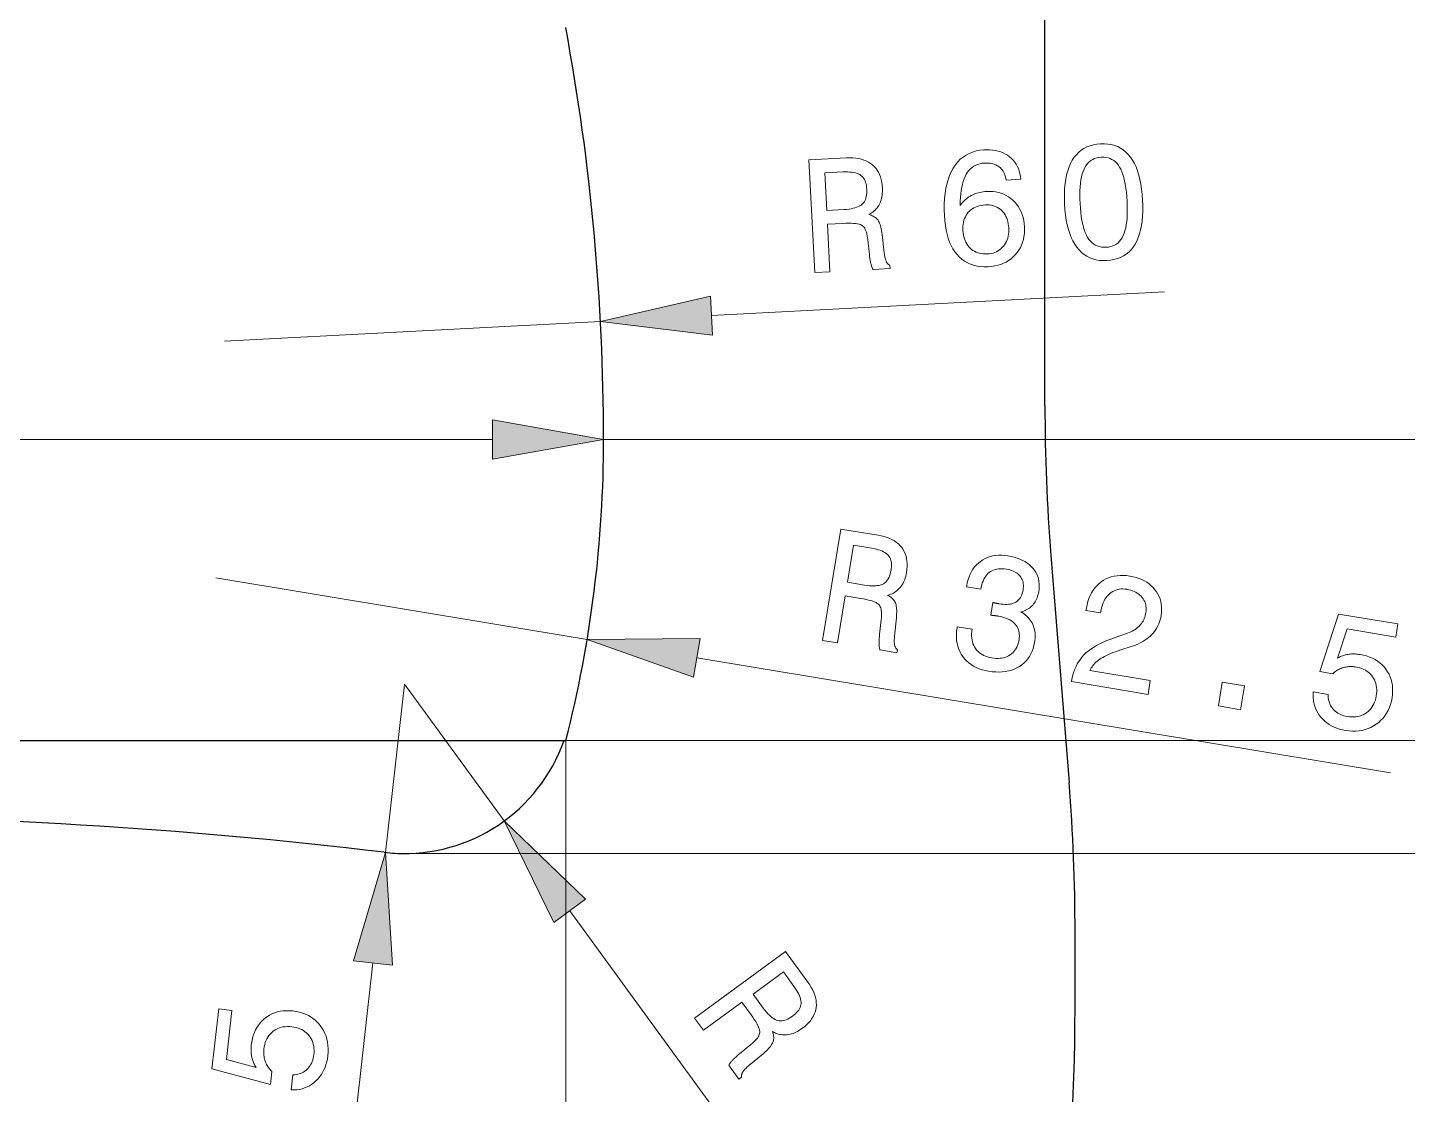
# Model space of a CAD drawing. Extents: x 0 to 297, y 0 to 420.
# Drawn here: x 154.66 to 191.32, y 106 to 134.34 of the extents above; entities that cross this region are included whole.
import ezdxf

# ---------------------------------------------------------------- set-up
doc = ezdxf.new("R2010")
doc.units = 0

msp = doc.modelspace()

# ---------------------------------------------------------------- linework, layer by layer
at = {"color": 7, "lineweight": 30}
for p, q in [((181.688, 124.302), (181.688, 217.002)), ((126.963, 115.402), (168.963, 115.402)), ((127.013, 115.402), (168.913, 115.402))]:
    msp.add_line(p, q, dxfattribs=at)
at = {"color": 7, "lineweight": 13, "ltscale": 0.30114}
msp.add_line((172.832, 126.69), (184.861, 127.319), dxfattribs=at)
at = {"color": 7, "lineweight": 13, "ltscale": 0.25}
for p, q in [((159.895, 126.013), (169.881, 126.535)), ((159.66, 119.722), (169.526, 118.087))]:
    msp.add_line(p, q, dxfattribs=at)
at = {"color": 7, "lineweight": 13}
for p, q in [((128.918, 123.402), (167.009, 123.402)), ((169.963, 123.402), (199.863, 123.402)), ((169.963, 123.402), (199.963, 123.402)), ((168.913, 115.402), (199.963, 115.402)), ((168.963, 115.402), (210.02, 115.402)), ((168.963, 115.402), (210.02, 115.402)), ((168.963, 115.402), (168.963, 72.965)), ((164.67, 112.402), (210.02, 112.402))]:
    msp.add_line(p, q, dxfattribs=at)
at = {"color": 7, "lineweight": 30, "ltscale": 0.151328}
msp.add_line((181.847, 120.318), (182.329, 114.285), dxfattribs=at)
at = {"color": 7, "lineweight": 13, "ltscale": 0.466925}
msp.add_line((172.44, 117.604), (190.866, 114.549), dxfattribs=at)
at = {"color": 7, "lineweight": 13, "ltscale": 0.1125}
for q in [(164.165, 112.43), (167.322, 113.266)]:
    msp.add_line((164.67, 116.902), q, dxfattribs=at)
at = {"color": 7, "lineweight": 13, "ltscale": 0.412886}
msp.add_line((169.063, 110.879), (178.796, 97.536), dxfattribs=at)
at = {"color": 7, "lineweight": 30, "ltscale": 0.05}
msp.add_line((182.488, 108.302), (182.488, 110.302), dxfattribs=at)
at = {"color": 7, "lineweight": 13, "ltscale": 0.345534}
msp.add_line((163.834, 109.494), (162.283, 95.76), dxfattribs=at)
at = {"color": 7, "lineweight": 13}
for points in [[(182.209, 129.647), (182.204, 129.795), (182.205, 129.937), (182.211, 130.071), (182.223, 130.199), (182.241, 130.319), (182.264, 130.433), (182.293, 130.54), (182.328, 130.639), (182.368, 130.732), (182.414, 130.817), (182.466, 130.896), (182.522, 130.966), (182.584, 131.029), (182.652, 131.085), (182.724, 131.132), (182.802, 131.172), (182.885, 131.204), (182.974, 131.229), (183.067, 131.246), (183.166, 131.255), (183.266, 131.256), (183.361, 131.249), (183.452, 131.234), (183.539, 131.211), (183.62, 131.18), (183.698, 131.14), (183.77, 131.093), (183.838, 131.037), (183.901, 130.973), (183.96, 130.901), (184.014, 130.822), (184.064, 130.734), (184.108, 130.639), (184.148, 130.536), (184.182, 130.425), (184.212, 130.306), (184.237, 130.18), (184.257, 130.046), (184.273, 129.905), (184.283, 129.755), (184.288, 129.606), (184.288, 129.464), (184.282, 129.329), (184.27, 129.201), (184.253, 129.081), (184.23, 128.967), (184.201, 128.861), (184.167, 128.762), (184.127, 128.67), (184.081, 128.586), (184.03, 128.508), (183.974, 128.439), (183.912, 128.376), (183.845, 128.322), (183.772, 128.275), (183.694, 128.236), (183.611, 128.204), (183.522, 128.179), (183.428, 128.163), (183.328, 128.154), (183.229, 128.152), (183.134, 128.159), (183.044, 128.174), (182.958, 128.197), (182.876, 128.229), (182.799, 128.268), (182.726, 128.315), (182.658, 128.371), (182.594, 128.435), (182.535, 128.507), (182.48, 128.587), (182.43, 128.674), (182.386, 128.769), (182.346, 128.872), (182.311, 128.982), (182.281, 129.099), (182.255, 129.225), (182.235, 129.358), (182.22, 129.498)], [(175.575, 127.835), (175.419, 130.826), (176.419, 130.879), (176.505, 130.881), (176.588, 130.879), (176.666, 130.872), (176.741, 130.86), (176.811, 130.844), (176.878, 130.824), (176.94, 130.799), (176.999, 130.769), (177.053, 130.735), (177.104, 130.696), (177.15, 130.653), (177.192, 130.605), (177.23, 130.553), (177.263, 130.498), (177.292, 130.437), (177.316, 130.373), (177.336, 130.304), (177.351, 130.232), (177.362, 130.155), (177.369, 130.073), (177.37, 130.025), (177.37, 129.978), (177.367, 129.932), (177.362, 129.887), (177.356, 129.845), (177.347, 129.803), (177.336, 129.763), (177.323, 129.724), (177.308, 129.687), (177.291, 129.651), (177.271, 129.617), (177.25, 129.584), (177.227, 129.552), (177.202, 129.523), (177.174, 129.494), (177.145, 129.467), (177.114, 129.442), (177.081, 129.418), (177.046, 129.396), (177.008, 129.375), (177.041, 129.366), (177.072, 129.355), (177.1, 129.344), (177.128, 129.331), (177.153, 129.316), (177.176, 129.301), (177.198, 129.284), (177.218, 129.266), (177.236, 129.247), (177.253, 129.226), (177.268, 129.203), (177.282, 129.176), (177.295, 129.147), (177.308, 129.113), (177.319, 129.077), (177.33, 129.037), (177.339, 128.993), (177.348, 128.946), (177.356, 128.896), (177.363, 128.842), (177.421, 128.358), (177.424, 128.327), (177.429, 128.298), (177.433, 128.271), (177.438, 128.245), (177.443, 128.221), (177.448, 128.199), (177.454, 128.179), (177.46, 128.16), (177.466, 128.143), (177.473, 128.128), (177.48, 128.114), (177.487, 128.101), (177.495, 128.088), (177.504, 128.076), (177.514, 128.065), (177.524, 128.055), (177.535, 128.045), (177.546, 128.037), (177.558, 128.029), (177.571, 128.021), (177.575, 127.939), (177.123, 127.916), (177.116, 127.925), (177.11, 127.936), (177.104, 127.948), (177.098, 127.961), (177.093, 127.975), (177.087, 127.989), (177.082, 128.005), (177.077, 128.022), (177.072, 128.04), (177.067, 128.058), (177.062, 128.078), (177.057, 128.099), (177.053, 128.122), (177.048, 128.146), (177.044, 128.171), (177.04, 128.198), (177.035, 128.226), (177.031, 128.255), (177.027, 128.286), (177.024, 128.318), (176.982, 128.704), (176.975, 128.76), (176.966, 128.812), (176.956, 128.86), (176.944, 128.904), (176.931, 128.944), (176.916, 128.979), (176.9, 129.01), (176.882, 129.037), (176.863, 129.06), (176.842, 129.079), (176.818, 129.094), (176.787, 129.108), (176.75, 129.119), (176.707, 129.129), (176.658, 129.136), (176.602, 129.141), (176.541, 129.144), (176.473, 129.145), (176.4, 129.143), (176.32, 129.14), (175.909, 129.119), (175.975, 127.856)], [(181.051, 130.312), (180.656, 130.292), (180.647, 130.337), (180.637, 130.38), (180.624, 130.421), (180.61, 130.459), (180.593, 130.495), (180.574, 130.529), (180.552, 130.56), (180.529, 130.589), (180.503, 130.616), (180.475, 130.64), (180.445, 130.662), (180.413, 130.681), (180.379, 130.698), (180.343, 130.712), (180.305, 130.724), (180.266, 130.733), (180.224, 130.739), (180.18, 130.743), (180.135, 130.744), (180.087, 130.743), (180.023, 130.737), (179.963, 130.726), (179.905, 130.709), (179.851, 130.688), (179.801, 130.661), (179.754, 130.629), (179.71, 130.591), (179.669, 130.548), (179.632, 130.501), (179.598, 130.447), (179.568, 130.389), (179.54, 130.325), (179.516, 130.256), (179.495, 130.181), (179.478, 130.101), (179.463, 130.016), (179.452, 129.925), (179.443, 129.829), (179.438, 129.727), (179.437, 129.62), (179.461, 129.653), (179.486, 129.684), (179.513, 129.714), (179.541, 129.743), (179.57, 129.77), (179.6, 129.795), (179.631, 129.819), (179.664, 129.842), (179.697, 129.863), (179.732, 129.882), (179.768, 129.9), (179.805, 129.917), (179.843, 129.931), (179.882, 129.944), (179.922, 129.956), (179.963, 129.965), (180.004, 129.973), (180.047, 129.98), (180.091, 129.985), (180.135, 129.988), (180.219, 129.99), (180.3, 129.986), (180.377, 129.976), (180.452, 129.961), (180.524, 129.94), (180.593, 129.913), (180.659, 129.881), (180.722, 129.844), (180.783, 129.8), (180.84, 129.751), (180.893, 129.698), (180.942, 129.64), (180.985, 129.579), (181.023, 129.514), (181.056, 129.446), (181.083, 129.373), (181.106, 129.297), (181.123, 129.217), (181.136, 129.134), (181.143, 129.046), (181.145, 128.958), (181.141, 128.874), (181.131, 128.792), (181.115, 128.714), (181.094, 128.638), (181.067, 128.566), (181.034, 128.496), (180.995, 128.43), (180.95, 128.367), (180.9, 128.306), (180.845, 128.25), (180.786, 128.2), (180.723, 128.154), (180.657, 128.115), (180.586, 128.08), (180.512, 128.051), (180.435, 128.027), (180.353, 128.009), (180.268, 127.996), (180.179, 127.989), (180.076, 127.987), (179.977, 127.993), (179.883, 128.006), (179.794, 128.027), (179.709, 128.056), (179.629, 128.092), (179.553, 128.135), (179.482, 128.186), (179.415, 128.245), (179.353, 128.311), (179.296, 128.384), (179.244, 128.464), (179.197, 128.551), (179.156, 128.644), (179.12, 128.745), (179.089, 128.852), (179.063, 128.965), (179.043, 129.086), (179.028, 129.213), (179.018, 129.347), (179.013, 129.504), (179.014, 129.655), (179.022, 129.798), (179.035, 129.935), (179.055, 130.064), (179.082, 130.187), (179.115, 130.302), (179.154, 130.411), (179.199, 130.513), (179.251, 130.608), (179.309, 130.695), (179.371, 130.773), (179.439, 130.843), (179.513, 130.904), (179.591, 130.957), (179.675, 131.001), (179.764, 131.037), (179.858, 131.064), (179.958, 131.082), (180.063, 131.092), (180.146, 131.095), (180.227, 131.092), (180.304, 131.085), (180.378, 131.074), (180.448, 131.058), (180.515, 131.038), (180.578, 131.013), (180.639, 130.983), (180.695, 130.949), (180.749, 130.911), (180.798, 130.868), (180.844, 130.822), (180.885, 130.771), (180.921, 130.717), (180.954, 130.659), (180.982, 130.597), (181.006, 130.532), (181.025, 130.463), (181.04, 130.389)], [(182.622, 129.668), (182.63, 129.548), (182.64, 129.434), (182.653, 129.327), (182.669, 129.227), (182.688, 129.134), (182.709, 129.048), (182.733, 128.968), (182.76, 128.895), (182.789, 128.829), (182.821, 128.77), (182.856, 128.717), (182.894, 128.67), (182.935, 128.629), (182.979, 128.594), (183.026, 128.564), (183.077, 128.541), (183.13, 128.524), (183.187, 128.512), (183.247, 128.507), (183.31, 128.507), (183.373, 128.513), (183.432, 128.525), (183.487, 128.542), (183.539, 128.565), (183.586, 128.593), (183.63, 128.627), (183.67, 128.666), (183.706, 128.71), (183.739, 128.761), (183.767, 128.816), (183.793, 128.878), (183.814, 128.946), (183.833, 129.021), (183.848, 129.103), (183.859, 129.191), (183.868, 129.287), (183.873, 129.388), (183.875, 129.497), (183.873, 129.612), (183.868, 129.733), (183.86, 129.855), (183.85, 129.97), (183.837, 130.078), (183.821, 130.179), (183.803, 130.273), (183.782, 130.36), (183.758, 130.44), (183.732, 130.513), (183.704, 130.578), (183.672, 130.637), (183.638, 130.69), (183.6, 130.736), (183.56, 130.777), (183.516, 130.812), (183.469, 130.84), (183.418, 130.863), (183.365, 130.881), (183.308, 130.892), (183.248, 130.897), (183.185, 130.897), (183.122, 130.891), (183.063, 130.879), (183.008, 130.862), (182.957, 130.839), (182.909, 130.81), (182.865, 130.776), (182.825, 130.737), (182.788, 130.692), (182.755, 130.641), (182.726, 130.585), (182.7, 130.522), (182.678, 130.453), (182.659, 130.378), (182.644, 130.296), (182.632, 130.208), (182.623, 130.113), (182.618, 130.012), (182.616, 129.904), (182.617, 129.789)], [(176.326, 130.506), (175.838, 130.481), (175.89, 129.485), (176.351, 129.509), (176.419, 129.514), (176.483, 129.521), (176.542, 129.53), (176.597, 129.541), (176.648, 129.554), (176.694, 129.569), (176.736, 129.586), (176.774, 129.606), (176.807, 129.627), (176.836, 129.651), (176.861, 129.677), (176.883, 129.706), (176.902, 129.738), (176.918, 129.772), (176.932, 129.81), (176.942, 129.851), (176.95, 129.895), (176.954, 129.941), (176.956, 129.991), (176.954, 130.043), (176.95, 130.095), (176.944, 130.143), (176.935, 130.188), (176.923, 130.23), (176.908, 130.269), (176.891, 130.305), (176.872, 130.337), (176.85, 130.367), (176.825, 130.393), (176.798, 130.416), (176.767, 130.436), (176.733, 130.454), (176.695, 130.469), (176.654, 130.482), (176.608, 130.492), (176.56, 130.5), (176.507, 130.505), (176.45, 130.508), (176.39, 130.509)], [(180.726, 129.02), (180.722, 129.077), (180.714, 129.132), (180.703, 129.184), (180.689, 129.234), (180.672, 129.281), (180.652, 129.326), (180.628, 129.368), (180.602, 129.408), (180.572, 129.445), (180.54, 129.479), (180.505, 129.511), (180.468, 129.538), (180.429, 129.563), (180.388, 129.583), (180.346, 129.6), (180.301, 129.614), (180.255, 129.624), (180.207, 129.63), (180.157, 129.633), (180.105, 129.632), (180.048, 129.627), (179.993, 129.619), (179.941, 129.607), (179.891, 129.593), (179.845, 129.575), (179.801, 129.553), (179.76, 129.529), (179.721, 129.501), (179.685, 129.469), (179.652, 129.435), (179.622, 129.397), (179.596, 129.357), (179.573, 129.315), (179.553, 129.271), (179.537, 129.224), (179.525, 129.174), (179.516, 129.122), (179.51, 129.068), (179.508, 129.011), (179.51, 128.952), (179.514, 128.893), (179.522, 128.837), (179.533, 128.784), (179.548, 128.733), (179.565, 128.685), (179.586, 128.639), (179.609, 128.596), (179.636, 128.556), (179.667, 128.518), (179.7, 128.483), (179.736, 128.451), (179.774, 128.423), (179.814, 128.399), (179.857, 128.378), (179.901, 128.361), (179.948, 128.347), (179.997, 128.337), (180.048, 128.331), (180.101, 128.329), (180.157, 128.33), (180.209, 128.334), (180.26, 128.342), (180.308, 128.354), (180.354, 128.369), (180.398, 128.388), (180.44, 128.41), (180.479, 128.436), (180.516, 128.465), (180.551, 128.498), (180.584, 128.535), (180.614, 128.574), (180.64, 128.615), (180.663, 128.658), (180.682, 128.704), (180.698, 128.751), (180.711, 128.801), (180.72, 128.853), (180.726, 128.906), (180.728, 128.962)], [(172.804, 127.21), (169.881, 126.535), (172.859, 126.169)], [(167.009, 122.881), (169.963, 123.402), (167.009, 123.922)], [(175.778, 118.064), (176.268, 121.02), (177.255, 120.856), (177.34, 120.839), (177.42, 120.82), (177.496, 120.796), (177.566, 120.769), (177.631, 120.738), (177.692, 120.704), (177.747, 120.666), (177.798, 120.624), (177.844, 120.579), (177.885, 120.53), (177.921, 120.478), (177.952, 120.423), (177.978, 120.364), (177.998, 120.302), (178.013, 120.237), (178.023, 120.169), (178.028, 120.098), (178.027, 120.024), (178.021, 119.946), (178.01, 119.865), (178.001, 119.817), (177.991, 119.772), (177.978, 119.727), (177.964, 119.685), (177.948, 119.645), (177.931, 119.606), (177.911, 119.569), (177.89, 119.534), (177.868, 119.501), (177.843, 119.47), (177.817, 119.44), (177.789, 119.413), (177.76, 119.387), (177.729, 119.363), (177.696, 119.341), (177.662, 119.321), (177.626, 119.303), (177.588, 119.287), (177.549, 119.273), (177.508, 119.26), (177.538, 119.245), (177.566, 119.228), (177.591, 119.21), (177.615, 119.192), (177.637, 119.172), (177.656, 119.152), (177.674, 119.131), (177.69, 119.109), (177.703, 119.086), (177.715, 119.063), (177.724, 119.037), (177.733, 119.008), (177.739, 118.976), (177.744, 118.941), (177.747, 118.902), (177.749, 118.861), (177.749, 118.817), (177.748, 118.769), (177.745, 118.718), (177.741, 118.664), (177.692, 118.178), (177.689, 118.148), (177.687, 118.119), (177.686, 118.091), (177.685, 118.065), (177.685, 118.041), (177.685, 118.018), (177.686, 117.997), (177.688, 117.977), (177.691, 117.959), (177.694, 117.943), (177.697, 117.928), (177.702, 117.913), (177.707, 117.899), (177.714, 117.886), (177.72, 117.873), (177.728, 117.861), (177.737, 117.849), (177.746, 117.838), (177.756, 117.828), (177.767, 117.818), (177.753, 117.737), (177.306, 117.811), (177.302, 117.822), (177.299, 117.834), (177.295, 117.846), (177.292, 117.86), (177.29, 117.875), (177.287, 117.89), (177.286, 117.907), (177.284, 117.924), (177.283, 117.943), (177.282, 117.962), (177.282, 117.983), (177.282, 118.004), (177.282, 118.027), (177.283, 118.052), (177.284, 118.077), (177.286, 118.104), (177.288, 118.132), (177.29, 118.162), (177.293, 118.193), (177.296, 118.225), (177.339, 118.611), (177.344, 118.667), (177.346, 118.72), (177.347, 118.769), (177.345, 118.814), (177.34, 118.856), (177.333, 118.894), (177.324, 118.928), (177.313, 118.958), (177.299, 118.984), (177.282, 119.007), (177.262, 119.028), (177.234, 119.047), (177.201, 119.066), (177.161, 119.085), (177.114, 119.102), (177.061, 119.119), (177.002, 119.135), (176.936, 119.151), (176.864, 119.165), (176.785, 119.179), (176.38, 119.246), (176.173, 117.999)], [(177.085, 120.512), (176.603, 120.592), (176.44, 119.608), (176.895, 119.533), (176.963, 119.523), (177.026, 119.516), (177.086, 119.512), (177.142, 119.511), (177.195, 119.513), (177.243, 119.518), (177.288, 119.525), (177.329, 119.536), (177.366, 119.55), (177.399, 119.567), (177.429, 119.587), (177.457, 119.611), (177.482, 119.638), (177.506, 119.668), (177.527, 119.702), (177.546, 119.74), (177.562, 119.781), (177.577, 119.825), (177.589, 119.873), (177.599, 119.925), (177.606, 119.976), (177.61, 120.025), (177.611, 120.071), (177.608, 120.114), (177.603, 120.155), (177.594, 120.194), (177.582, 120.23), (177.566, 120.263), (177.548, 120.294), (177.526, 120.323), (177.501, 120.349), (177.471, 120.374), (177.438, 120.397), (177.4, 120.418), (177.358, 120.438), (177.311, 120.456), (177.261, 120.473), (177.207, 120.487), (177.148, 120.501)], [(179.358, 118.424), (179.751, 118.359), (179.743, 118.297), (179.74, 118.238), (179.74, 118.181), (179.743, 118.126), (179.751, 118.074), (179.762, 118.024), (179.776, 117.976), (179.795, 117.931), (179.817, 117.888), (179.842, 117.847), (179.871, 117.808), (179.903, 117.773), (179.939, 117.741), (179.977, 117.711), (180.019, 117.685), (180.064, 117.662), (180.112, 117.641), (180.164, 117.624), (180.219, 117.61), (180.276, 117.598), (180.334, 117.59), (180.389, 117.586), (180.442, 117.585), (180.494, 117.588), (180.543, 117.594), (180.591, 117.604), (180.636, 117.617), (180.68, 117.634), (180.721, 117.654), (180.761, 117.678), (180.798, 117.705), (180.832, 117.735), (180.863, 117.768), (180.892, 117.804), (180.917, 117.843), (180.939, 117.884), (180.959, 117.928), (180.975, 117.976), (180.989, 118.026), (180.999, 118.079), (181.006, 118.128), (181.008, 118.175), (181.007, 118.22), (181.003, 118.264), (180.994, 118.306), (180.982, 118.347), (180.967, 118.385), (180.948, 118.423), (180.925, 118.458), (180.898, 118.492), (180.868, 118.524), (180.835, 118.554), (180.798, 118.581), (180.759, 118.606), (180.716, 118.629), (180.67, 118.649), (180.622, 118.667), (180.57, 118.683), (180.514, 118.696), (180.456, 118.708), (180.448, 118.709), (180.439, 118.71), (180.431, 118.712), (180.422, 118.713), (180.413, 118.714), (180.404, 118.715), (180.396, 118.717), (180.387, 118.718), (180.377, 118.719), (180.368, 118.72), (180.359, 118.721), (180.349, 118.722), (180.338, 118.724), (180.327, 118.725), (180.315, 118.726), (180.302, 118.728), (180.289, 118.729), (180.276, 118.731), (180.261, 118.732), (180.247, 118.734), (180.302, 119.069), (180.311, 119.067), (180.32, 119.065), (180.329, 119.063), (180.338, 119.061), (180.347, 119.059), (180.355, 119.058), (180.364, 119.056), (180.372, 119.054), (180.381, 119.053), (180.389, 119.051), (180.397, 119.049), (180.405, 119.048), (180.413, 119.046), (180.421, 119.045), (180.429, 119.044), (180.436, 119.042), (180.444, 119.041), (180.451, 119.04), (180.459, 119.038), (180.466, 119.037), (180.522, 119.029), (180.575, 119.024), (180.626, 119.021), (180.675, 119.021), (180.72, 119.024), (180.763, 119.03), (180.804, 119.038), (180.842, 119.049), (180.877, 119.063), (180.91, 119.08), (180.94, 119.1), (180.968, 119.122), (180.993, 119.147), (181.017, 119.175), (181.037, 119.206), (181.056, 119.24), (181.072, 119.276), (181.085, 119.316), (181.097, 119.358), (181.106, 119.403), (181.112, 119.447), (181.114, 119.49), (181.114, 119.531), (181.111, 119.57), (181.105, 119.608), (181.096, 119.644), (181.084, 119.678), (181.068, 119.71), (181.05, 119.741), (181.029, 119.771), (181.004, 119.798), (180.978, 119.824), (180.948, 119.847), (180.915, 119.869), (180.88, 119.888), (180.842, 119.906), (180.801, 119.921), (180.758, 119.935), (180.712, 119.946), (180.663, 119.955), (180.607, 119.963), (180.554, 119.967), (180.503, 119.967), (180.454, 119.964), (180.407, 119.957), (180.363, 119.946), (180.321, 119.932), (180.28, 119.914), (180.243, 119.892), (180.207, 119.867), (180.173, 119.838), (180.142, 119.805), (180.114, 119.769), (180.088, 119.73), (180.064, 119.687), (180.043, 119.641), (180.024, 119.591), (180.008, 119.538), (179.994, 119.481), (179.982, 119.421), (179.604, 119.484), (179.609, 119.513), (179.625, 119.597), (179.646, 119.678), (179.672, 119.754), (179.702, 119.825), (179.736, 119.893), (179.775, 119.956), (179.819, 120.014), (179.867, 120.068), (179.919, 120.118), (179.976, 120.163), (180.036, 120.204), (180.1, 120.238), (180.165, 120.267), (180.234, 120.29), (180.305, 120.308), (180.378, 120.319), (180.455, 120.325), (180.534, 120.325), (180.616, 120.32), (180.7, 120.308), (180.788, 120.292), (180.872, 120.271), (180.951, 120.247), (181.025, 120.22), (181.094, 120.189), (181.158, 120.155), (181.218, 120.117), (181.273, 120.075), (181.323, 120.03), (181.368, 119.982), (181.408, 119.93), (181.443, 119.876), (181.472, 119.82), (181.496, 119.761), (181.514, 119.699), (181.526, 119.635), (181.533, 119.568), (181.534, 119.499), (181.53, 119.428), (181.521, 119.354), (181.513, 119.312), (181.503, 119.271), (181.492, 119.232), (181.479, 119.195), (181.464, 119.159), (181.448, 119.125), (181.429, 119.092), (181.41, 119.061), (181.388, 119.031), (181.365, 119.003), (181.34, 118.977), (181.314, 118.953), (181.286, 118.93), (181.257, 118.909), (181.226, 118.889), (181.193, 118.872), (181.159, 118.856), (181.123, 118.842), (181.086, 118.83), (181.047, 118.819), (181.091, 118.793), (181.132, 118.765), (181.17, 118.736), (181.206, 118.705), (181.239, 118.672), (181.269, 118.638), (181.297, 118.603), (181.322, 118.565), (181.345, 118.527), (181.365, 118.486), (181.382, 118.445), (181.397, 118.402), (181.408, 118.357), (181.417, 118.312), (181.424, 118.265), (181.427, 118.216), (181.428, 118.167), (181.426, 118.116), (181.421, 118.064), (181.413, 118.01), (181.396, 117.927), (181.374, 117.848), (181.347, 117.774), (181.315, 117.704), (181.277, 117.638), (181.234, 117.577), (181.185, 117.52), (181.132, 117.467), (181.073, 117.418), (181.009, 117.374), (180.94, 117.335), (180.869, 117.302), (180.795, 117.275), (180.718, 117.253), (180.638, 117.237), (180.554, 117.227), (180.468, 117.223), (180.379, 117.224), (180.287, 117.232), (180.192, 117.245), (180.103, 117.262), (180.018, 117.285), (179.938, 117.312), (179.863, 117.343), (179.792, 117.38), (179.726, 117.421), (179.664, 117.467), (179.607, 117.518), (179.554, 117.574), (179.507, 117.634), (179.464, 117.698), (179.427, 117.765), (179.397, 117.834), (179.373, 117.906), (179.354, 117.981), (179.342, 118.058), (179.335, 118.138), (179.335, 118.221), (179.341, 118.307), (179.353, 118.395)], [(182.394, 116.967), (182.396, 116.98), (182.413, 117.066), (182.433, 117.148), (182.456, 117.227), (182.483, 117.302), (182.514, 117.374), (182.548, 117.442), (182.586, 117.507), (182.628, 117.568), (182.673, 117.625), (182.722, 117.679), (182.775, 117.731), (182.836, 117.781), (182.903, 117.83), (182.976, 117.878), (183.056, 117.925), (183.143, 117.97), (183.236, 118.015), (183.336, 118.058), (183.442, 118.1), (183.555, 118.14), (183.829, 118.236), (183.877, 118.254), (183.923, 118.272), (183.967, 118.292), (184.008, 118.312), (184.047, 118.334), (184.083, 118.356), (184.117, 118.38), (184.149, 118.405), (184.178, 118.43), (184.205, 118.457), (184.23, 118.485), (184.253, 118.514), (184.274, 118.545), (184.294, 118.577), (184.311, 118.61), (184.326, 118.645), (184.34, 118.681), (184.351, 118.719), (184.361, 118.758), (184.369, 118.798), (184.375, 118.845), (184.377, 118.89), (184.376, 118.934), (184.372, 118.976), (184.364, 119.017), (184.352, 119.057), (184.337, 119.096), (184.318, 119.134), (184.296, 119.17), (184.271, 119.205), (184.242, 119.238), (184.21, 119.268), (184.176, 119.296), (184.14, 119.321), (184.1, 119.344), (184.058, 119.365), (184.013, 119.382), (183.966, 119.398), (183.916, 119.41), (183.863, 119.421), (183.81, 119.428), (183.759, 119.43), (183.71, 119.429), (183.662, 119.424), (183.615, 119.415), (183.571, 119.401), (183.528, 119.384), (183.487, 119.363), (183.447, 119.337), (183.409, 119.308), (183.374, 119.275), (183.341, 119.238), (183.31, 119.199), (183.282, 119.156), (183.257, 119.11), (183.235, 119.06), (183.215, 119.008), (183.198, 118.952), (183.183, 118.893), (183.171, 118.83), (183.165, 118.795), (182.778, 118.859), (182.788, 118.919), (182.806, 119.01), (182.829, 119.097), (182.856, 119.179), (182.888, 119.255), (182.924, 119.328), (182.966, 119.395), (183.012, 119.458), (183.062, 119.515), (183.118, 119.568), (183.177, 119.617), (183.241, 119.659), (183.308, 119.696), (183.377, 119.727), (183.45, 119.751), (183.525, 119.77), (183.603, 119.782), (183.684, 119.788), (183.768, 119.788), (183.855, 119.783), (183.945, 119.77), (184.03, 119.754), (184.111, 119.733), (184.188, 119.708), (184.261, 119.678), (184.329, 119.644), (184.394, 119.606), (184.454, 119.564), (184.51, 119.517), (184.562, 119.466), (184.61, 119.41), (184.653, 119.351), (184.69, 119.291), (184.721, 119.228), (184.746, 119.163), (184.766, 119.095), (184.779, 119.026), (184.787, 118.954), (184.788, 118.881), (184.784, 118.805), (184.774, 118.727), (184.762, 118.667), (184.748, 118.609), (184.73, 118.553), (184.71, 118.499), (184.687, 118.447), (184.661, 118.397), (184.632, 118.349), (184.6, 118.303), (184.565, 118.259), (184.527, 118.218), (184.486, 118.178), (184.442, 118.14), (184.395, 118.103), (184.345, 118.069), (184.292, 118.036), (184.235, 118.005), (184.176, 117.976), (184.113, 117.949), (184.047, 117.923), (183.978, 117.899), (183.708, 117.814), (183.633, 117.789), (183.562, 117.763), (183.495, 117.738), (183.432, 117.713), (183.373, 117.688), (183.319, 117.663), (183.268, 117.638), (183.222, 117.613), (183.18, 117.588), (183.142, 117.564), (183.107, 117.538), (183.074, 117.512), (183.043, 117.484), (183.014, 117.456), (182.987, 117.426), (182.962, 117.396), (182.939, 117.364), (182.918, 117.331), (182.898, 117.298), (182.881, 117.263), (184.487, 116.997), (184.426, 116.63)], [(188.816, 116.696), (189.211, 116.63), (189.212, 116.584), (189.215, 116.539), (189.222, 116.495), (189.231, 116.454), (189.243, 116.414), (189.257, 116.375), (189.275, 116.338), (189.295, 116.303), (189.318, 116.269), (189.344, 116.237), (189.372, 116.207), (189.402, 116.18), (189.435, 116.154), (189.469, 116.131), (189.506, 116.11), (189.545, 116.092), (189.586, 116.076), (189.629, 116.062), (189.675, 116.05), (189.722, 116.041), (189.781, 116.033), (189.838, 116.029), (189.893, 116.03), (189.946, 116.034), (189.998, 116.042), (190.048, 116.054), (190.096, 116.07), (190.143, 116.09), (190.188, 116.115), (190.231, 116.143), (190.271, 116.174), (190.309, 116.209), (190.343, 116.246), (190.374, 116.287), (190.401, 116.33), (190.426, 116.376), (190.447, 116.425), (190.465, 116.477), (190.479, 116.531), (190.491, 116.589), (190.499, 116.648), (190.503, 116.706), (190.503, 116.762), (190.499, 116.815), (190.491, 116.867), (190.479, 116.917), (190.463, 116.966), (190.443, 117.012), (190.419, 117.056), (190.391, 117.099), (190.36, 117.139), (190.326, 117.176), (190.288, 117.21), (190.248, 117.241), (190.204, 117.268), (190.157, 117.292), (190.108, 117.313), (190.055, 117.331), (189.999, 117.346), (189.941, 117.358), (189.906, 117.363), (189.872, 117.366), (189.839, 117.368), (189.805, 117.369), (189.773, 117.368), (189.74, 117.365), (189.708, 117.362), (189.676, 117.356), (189.645, 117.349), (189.614, 117.341), (189.584, 117.331), (189.554, 117.32), (189.524, 117.308), (189.495, 117.294), (189.467, 117.278), (189.439, 117.261), (189.411, 117.243), (189.384, 117.223), (189.358, 117.201), (189.332, 117.179), (188.993, 117.235), (189.486, 118.764), (191.066, 118.502), (191.008, 118.153), (189.713, 118.368), (189.462, 117.591), (189.487, 117.605), (189.512, 117.619), (189.538, 117.632), (189.564, 117.643), (189.591, 117.654), (189.619, 117.664), (189.648, 117.672), (189.676, 117.68), (189.706, 117.686), (189.736, 117.692), (189.767, 117.696), (189.798, 117.7), (189.83, 117.702), (189.861, 117.703), (189.893, 117.703), (189.926, 117.702), (189.959, 117.701), (189.992, 117.698), (190.026, 117.693), (190.06, 117.688), (190.148, 117.671), (190.233, 117.649), (190.313, 117.621), (190.388, 117.589), (190.459, 117.553), (190.526, 117.511), (190.588, 117.465), (190.646, 117.413), (190.699, 117.357), (190.748, 117.296), (190.791, 117.232), (190.829, 117.165), (190.86, 117.096), (190.885, 117.024), (190.904, 116.949), (190.917, 116.873), (190.924, 116.794), (190.925, 116.712), (190.919, 116.628), (190.908, 116.541), (190.89, 116.45), (190.866, 116.364), (190.838, 116.282), (190.804, 116.205), (190.764, 116.132), (190.72, 116.063), (190.67, 115.999), (190.615, 115.94), (190.554, 115.885), (190.488, 115.835), (190.419, 115.79), (190.346, 115.752), (190.271, 115.719), (190.194, 115.694), (190.114, 115.674), (190.031, 115.661), (189.946, 115.655), (189.858, 115.654), (189.767, 115.66), (189.674, 115.673), (189.592, 115.689), (189.514, 115.709), (189.44, 115.734), (189.369, 115.762), (189.301, 115.795), (189.238, 115.833), (189.178, 115.874), (189.121, 115.92), (189.069, 115.97), (189.02, 116.024), (188.975, 116.081), (188.936, 116.141), (188.902, 116.203), (188.874, 116.267), (188.85, 116.333), (188.833, 116.401), (188.82, 116.471), (188.814, 116.544), (188.812, 116.619)], [(172.525, 118.118), (169.526, 118.087), (172.355, 117.09)], [(186.294, 116.321), (186.399, 116.955), (186.988, 116.858), (186.883, 116.223)], [(169.484, 111.186), (167.322, 113.266), (168.642, 110.572)], [(164.352, 109.436), (164.165, 112.43), (163.316, 109.553)], [(172.379, 108.03), (174.799, 109.796), (175.389, 108.987), (175.438, 108.916), (175.481, 108.845), (175.519, 108.776), (175.55, 108.707), (175.575, 108.64), (175.594, 108.573), (175.607, 108.506), (175.614, 108.441), (175.615, 108.377), (175.61, 108.313), (175.599, 108.251), (175.583, 108.19), (175.56, 108.13), (175.531, 108.072), (175.496, 108.015), (175.456, 107.959), (175.409, 107.905), (175.356, 107.852), (175.298, 107.801), (175.233, 107.751), (175.194, 107.723), (175.154, 107.698), (175.114, 107.675), (175.074, 107.655), (175.035, 107.637), (174.995, 107.622), (174.956, 107.609), (174.916, 107.599), (174.877, 107.591), (174.837, 107.586), (174.798, 107.583), (174.759, 107.583), (174.72, 107.586), (174.681, 107.59), (174.642, 107.598), (174.604, 107.607), (174.565, 107.62), (174.527, 107.634), (174.489, 107.652), (174.451, 107.671), (174.462, 107.639), (174.47, 107.608), (174.476, 107.577), (174.48, 107.548), (174.482, 107.519), (174.482, 107.49), (174.479, 107.463), (174.475, 107.436), (174.469, 107.411), (174.46, 107.386), (174.449, 107.36), (174.435, 107.334), (174.417, 107.307), (174.396, 107.278), (174.371, 107.248), (174.344, 107.218), (174.313, 107.186), (174.278, 107.153), (174.241, 107.118), (174.199, 107.083), (173.825, 106.771), (173.801, 106.751), (173.779, 106.731), (173.759, 106.713), (173.74, 106.695), (173.723, 106.678), (173.707, 106.661), (173.693, 106.645), (173.681, 106.63), (173.67, 106.615), (173.661, 106.602), (173.653, 106.588), (173.646, 106.574), (173.64, 106.561), (173.635, 106.547), (173.631, 106.533), (173.628, 106.519), (173.626, 106.504), (173.625, 106.49), (173.624, 106.475), (173.625, 106.461), (173.559, 106.412), (173.292, 106.779), (173.297, 106.789), (173.302, 106.8), (173.309, 106.812), (173.316, 106.824), (173.325, 106.836), (173.334, 106.849), (173.344, 106.862), (173.356, 106.875), (173.368, 106.889), (173.381, 106.903), (173.395, 106.918), (173.41, 106.934), (173.426, 106.95), (173.444, 106.967), (173.463, 106.984), (173.483, 107.002), (173.504, 107.021), (173.526, 107.041), (173.55, 107.061), (173.574, 107.081), (173.875, 107.327), (173.919, 107.364), (173.958, 107.399), (173.992, 107.434), (174.022, 107.468), (174.048, 107.501), (174.07, 107.532), (174.087, 107.563), (174.1, 107.593), (174.109, 107.621), (174.113, 107.649), (174.113, 107.678), (174.107, 107.711), (174.096, 107.748), (174.081, 107.789), (174.06, 107.835), (174.034, 107.884), (174.003, 107.937), (173.967, 107.994), (173.925, 108.055), (173.879, 108.12), (173.637, 108.452), (172.615, 107.707)], [(175.027, 108.861), (174.739, 109.256), (173.933, 108.668), (174.205, 108.295), (174.246, 108.241), (174.287, 108.191), (174.327, 108.146), (174.366, 108.106), (174.405, 108.071), (174.443, 108.041), (174.48, 108.015), (174.517, 107.994), (174.553, 107.978), (174.588, 107.967), (174.624, 107.96), (174.66, 107.957), (174.697, 107.959), (174.736, 107.964), (174.774, 107.974), (174.814, 107.987), (174.855, 108.005), (174.896, 108.026), (174.939, 108.052), (174.982, 108.082), (175.023, 108.113), (175.06, 108.145), (175.092, 108.178), (175.121, 108.211), (175.146, 108.244), (175.167, 108.278), (175.183, 108.312), (175.196, 108.346), (175.204, 108.381), (175.209, 108.417), (175.209, 108.453), (175.205, 108.492), (175.197, 108.532), (175.185, 108.573), (175.169, 108.617), (175.149, 108.662), (175.125, 108.709), (175.096, 108.758), (175.064, 108.809)], [(161.659, 106.121), (161.704, 106.519), (161.751, 106.522), (161.796, 106.528), (161.838, 106.537), (161.88, 106.548), (161.919, 106.562), (161.957, 106.579), (161.993, 106.598), (162.027, 106.62), (162.059, 106.645), (162.09, 106.672), (162.118, 106.702), (162.144, 106.733), (162.168, 106.767), (162.189, 106.803), (162.208, 106.841), (162.225, 106.881), (162.239, 106.923), (162.25, 106.966), (162.26, 107.012), (162.266, 107.06), (162.271, 107.119), (162.272, 107.176), (162.269, 107.231), (162.262, 107.285), (162.251, 107.336), (162.236, 107.385), (162.218, 107.432), (162.195, 107.478), (162.169, 107.521), (162.138, 107.563), (162.105, 107.602), (162.068, 107.637), (162.029, 107.669), (161.987, 107.698), (161.943, 107.723), (161.896, 107.745), (161.846, 107.764), (161.793, 107.779), (161.737, 107.791), (161.679, 107.799), (161.62, 107.804), (161.562, 107.805), (161.506, 107.802), (161.453, 107.796), (161.401, 107.785), (161.352, 107.771), (161.305, 107.752), (161.259, 107.73), (161.216, 107.704), (161.175, 107.674), (161.137, 107.64), (161.101, 107.604), (161.07, 107.565), (161.041, 107.523), (161.016, 107.478), (160.994, 107.43), (160.976, 107.379), (160.961, 107.326), (160.949, 107.269), (160.94, 107.21), (160.937, 107.176), (160.935, 107.142), (160.935, 107.108), (160.936, 107.075), (160.939, 107.042), (160.943, 107.01), (160.948, 106.978), (160.955, 106.946), (160.964, 106.915), (160.973, 106.885), (160.985, 106.855), (160.997, 106.826), (161.012, 106.797), (161.027, 106.769), (161.044, 106.741), (161.063, 106.714), (161.082, 106.687), (161.104, 106.662), (161.126, 106.636), (161.151, 106.611), (161.112, 106.27), (159.559, 106.683), (159.739, 108.275), (160.091, 108.235), (159.943, 106.93), (160.732, 106.72), (160.716, 106.744), (160.701, 106.769), (160.687, 106.794), (160.674, 106.82), (160.662, 106.846), (160.651, 106.873), (160.641, 106.901), (160.632, 106.93), (160.624, 106.959), (160.617, 106.989), (160.611, 107.019), (160.606, 107.05), (160.602, 107.081), (160.599, 107.113), (160.597, 107.145), (160.597, 107.178), (160.597, 107.211), (160.598, 107.244), (160.6, 107.278), (160.604, 107.312), (160.617, 107.401), (160.635, 107.487), (160.658, 107.568), (160.686, 107.645), (160.719, 107.718), (160.757, 107.787), (160.8, 107.851), (160.848, 107.912), (160.901, 107.968), (160.959, 108.02), (161.022, 108.066), (161.087, 108.107), (161.154, 108.142), (161.225, 108.171), (161.298, 108.194), (161.374, 108.211), (161.453, 108.222), (161.534, 108.227), (161.618, 108.226), (161.705, 108.219), (161.797, 108.205), (161.885, 108.186), (161.968, 108.162), (162.047, 108.132), (162.122, 108.096), (162.192, 108.055), (162.259, 108.009), (162.321, 107.957), (162.379, 107.899), (162.432, 107.836), (162.481, 107.769), (162.523, 107.699), (162.559, 107.625), (162.589, 107.549), (162.612, 107.47), (162.63, 107.388), (162.641, 107.304), (162.645, 107.216), (162.644, 107.125), (162.636, 107.031), (162.625, 106.949), (162.609, 106.87), (162.588, 106.794), (162.563, 106.722), (162.533, 106.653), (162.5, 106.587), (162.461, 106.525), (162.419, 106.467), (162.371, 106.411), (162.32, 106.36), (162.265, 106.312), (162.207, 106.27), (162.147, 106.233), (162.085, 106.201), (162.02, 106.175), (161.953, 106.153), (161.883, 106.137), (161.811, 106.127), (161.736, 106.121)]]:
    msp.add_lwpolyline(points, close=True, dxfattribs=at)
at = {"color": 7, "lineweight": 30}
for centre, radius, start, end in [((109.963, 123.402), 60, 0, 10.50585), ((231.688, 124.302), 50, 180, 184.5691), ((137.463, 123.402), 32.5, 345.75, 360), ((164.67, 116.902), 4.5, 266.9078, 340.5287), ((132.488, 110.302), 50, 360, 4.5691), ((147.971, -22.064), 135.465, 83.14757, 90.00334), ((164.67, 116.901), 4.5, 263.1494, 266.9079), ((164.67, 116.902), 4.5, 266.9077, 270), ((125.484, 108.302), 57.004, 345.2639, 360)]:
    msp.add_arc(centre, radius, start, end, dxfattribs=at)
at = {"color": 7, "lineweight": 13}
for points in [[(172.804, 127.21), (169.881, 126.535), (172.804, 127.21), (172.859, 126.169)], [(167.009, 122.881), (169.963, 123.402), (167.009, 122.881), (167.009, 123.922)], [(172.525, 118.118), (169.526, 118.087), (172.525, 118.118), (172.355, 117.09)], [(169.484, 111.186), (167.322, 113.266), (169.484, 111.186), (168.642, 110.572)], [(164.352, 109.436), (164.165, 112.43), (164.352, 109.436), (163.316, 109.553)]]:
    msp.add_solid(points, dxfattribs=at)

doc.saveas('drawing.dxf')
